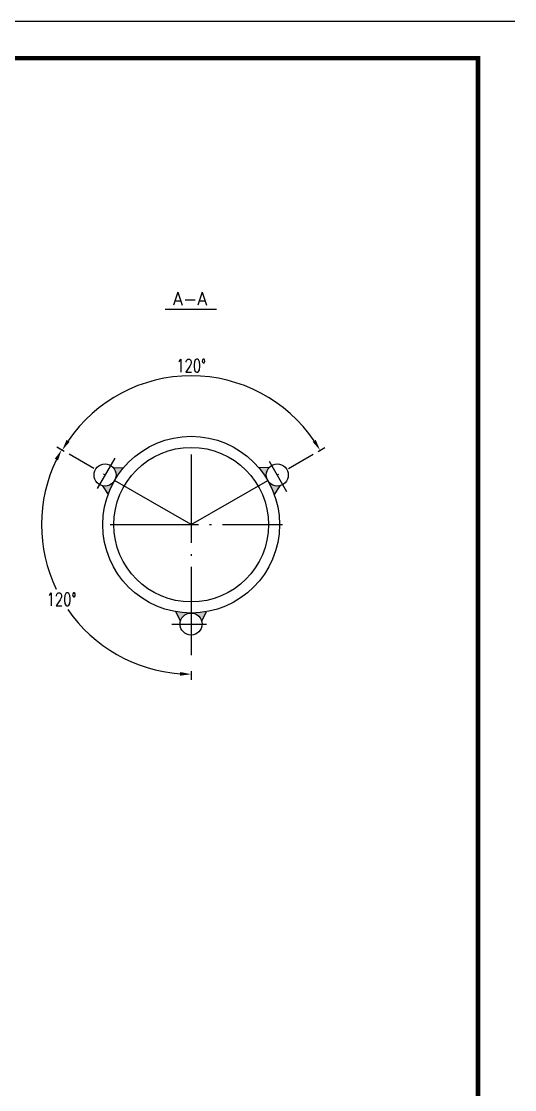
# Model space of a CAD drawing. Extents: x 1512 to 4800, y -77 to 764.
# Drawn here: x 3654.3 to 3788.2, y 227.2 to 517.5 of the extents above; entities that cross this region are included whole.
import ezdxf
from ezdxf.enums import TextEntityAlignment as Align

# ---------------------------------------------------------------- set-up
doc = ezdxf.new("R2010")
doc.units = 0
doc.header["$MEASUREMENT"] = 0
doc.linetypes.add('ACAD_ISO04W100', pattern=[30.5, 24, -3, 0.5, -3])
doc.layers.get('0').update_dxf_attribs({"linetype": 'CONTINUOUS'})
doc.layers.get('DEFPOINTS').update_dxf_attribs({"linetype": 'CONTINUOUS'})
doc.layers.add('1', color=1, linetype='CONTINUOUS')
doc.layers.add('2', color=2, linetype='ACAD_ISO04W100')
doc.styles.add('ACANSTS', font='romans.shx', dxfattribs={"height": 1, "bigfont": 'gbcbig.shx'})
doc.styles.add('HZ5', font='romans.shx', dxfattribs={"width": 0.75, "bigfont": 'hz5.shx'})
doc.dimstyles.new('STANDARD$2', dxfattribs={"dimscale": 0, "dimtxt": 3.5, "dimasz": 3.5, "dimexe": 2, "dimexo": 0, "dimgap": 1.2, "dimtad": 1, "dimtih": 1, "dimtoh": 1, "dimdec": 4, "dimzin": 0, "dimdsep": 46, "dimtxsty": 'HZ5', "dimcen": 0, "dimadec": 4, "dimazin": 0, "dimtfac": 0.857143, "dimtdec": 4, "dimtofl": 0, "dimtmove": 2, "dimatfit": 3, "dimfxl": 0, "dimtolj": 1, "dimtzin": 0, "dimarcsym": 0})

# ---------------------------------------------------------------- blocks, each defined once
blk = doc.blocks.new('*D119')
at = {"color": 0, "linetype": 'ByBlock', "ltscale": 5}
for p, q in [((3642.02, 250.35), (3639.99, 251.52)), ((3676.49, 190.66), (3676.49, 188.32))]:
    blk.add_line(p, q, dxfattribs=at)
for start, end in [(154.2307, 205.6154), (214.588, 265.7693)]:
    blk.add_arc((3676.49, 230.46), 40.64, start, end, dxfattribs=at)
for points in [[(3639.45, 248.36), (3640.33, 247.89), (3641.29, 250.77)], [(3673.51, 190.43), (3673.47, 189.43), (3676.49, 189.82)]]:
    blk.add_solid(points, dxfattribs=at)
at = {"layer": 'DEFPOINTS', "color": 0, "linetype": 'ByBlock', "ltscale": 5}
for p in [(3643.32, 249.6), (3676.49, 249.48), (3676.49, 230.46), (3636.47, 223.4), (3676.49, 192.16)]:
    blk.add_point(p, dxfattribs=at)
at = {"color": 0, "linetype": 'ByBlock', "ltscale": 5, "insert": (3641.29, 210.14), "char_height": 3.5, "attachment_point": 5, "style": 'HZ5'}
blk.add_mtext('\\A1;120°', dxfattribs=at)
blk = doc.blocks.new('*D120')
at = {"color": 0, "linetype": 'ByBlock', "ltscale": 5}
for p, q in [((3642.02, 250.35), (3640.17, 251.42)), ((3710.95, 250.35), (3712.8, 251.42))]:
    blk.add_line(p, q, dxfattribs=at)
blk.add_arc((3676.49, 230.46), 40.44, 34.2519, 145.7481, dxfattribs=at)
for points in [[(3643.49, 252.95), (3642.64, 253.48), (3641.47, 250.67)], [(3710.33, 253.48), (3709.49, 252.95), (3711.5, 250.67)]]:
    blk.add_solid(points, dxfattribs=at)
at = {"layer": 'DEFPOINTS', "color": 0, "linetype": 'ByBlock', "ltscale": 5}
for p in [(3690.32, 268.45), (3643.32, 249.6), (3709.65, 249.6), (3676.49, 230.46), (3676.49, 230.46)]:
    blk.add_point(p, dxfattribs=at)
at = {"color": 0, "linetype": 'ByBlock', "ltscale": 5, "insert": (3676.49, 273.64), "char_height": 3.5, "attachment_point": 5, "style": 'HZ5'}
blk.add_mtext('\\A1;120°', dxfattribs=at)

msp = doc.modelspace()

# ---------------------------------------------------------------- hatches: boundary and pattern name
at = {"ltscale": 5}
h = msp.add_hatch(color=256, dxfattribs=at)
h.paths.add_polyline_path([(3679.5888654, 392.7377705, -0.0434666371), (3681.9764466, 396.1504063), (3679.1914679, 396.276646, -0.3288526918)])
h.paths.add_polyline_path([(3677.8272267, 388.9637467, -0.0434666371), (3679.5888654, 392.7377705, -0.3288526918), (3676.3254106, 391.3124891)])
h = msp.add_hatch(color=256, dxfattribs=at)
h.paths.add_polyline_path([(3721.1580848, 392.7377705, -0.0434666371), (3722.9197235, 388.9637467), (3724.4215396, 391.3124891, -0.3288526918)])
h.paths.add_polyline_path([(3718.7705036, 396.1504063, -0.0434666371), (3721.1580848, 392.7377705, -0.3288526918), (3721.5554823, 396.276646)])
h = msp.add_hatch(color=256, dxfattribs=at)
h.paths.add_polyline_path([(3700.3734751, 356.7377705, -0.0434666371), (3696.2242553, 357.0991586), (3697.5074178, 354.6241765, -0.3288526918)])
h.paths.add_polyline_path([(3700.3734751, 356.7377705, -0.3288526918), (3703.2395324, 354.6241765), (3704.5226949, 357.0991586, -0.0434666371)])

# ---------------------------------------------------------------- linework, layer by layer
msp.add_line((3788.2763814, 517.4732907), (2947.2763814, 517.4732907))
for p, q in [((3693.2909648, 439.2744444), (3707.2647576, 439.2744444)), ((3679.6363318, 398.8199847), (3674.8918489, 390.6022992)), ((3726.4017036, 389.6555563), (3721.6572207, 397.8732419)), ((3679.1914679, 396.276646), (3681.9764466, 396.1504063)), ((3721.5554823, 396.276646), (3718.7705036, 396.1504063)), ((3676.3254106, 391.3124891), (3677.8272267, 388.9637467)), ((3724.4215396, 391.3124891), (3722.9197235, 388.9637467)), ((3697.5074178, 354.6241765), (3696.2242553, 357.0991586)), ((3703.2395324, 354.6241765), (3704.5226949, 357.0991586)), ((3695.0823899, 353.7377705), (3704.5713558, 353.7377705))]:
    msp.add_line(p, q, dxfattribs=at)
at = {"layer": '1', "const_width": 1.2}
msp.add_lwpolyline([(2972.2763814, -66.5267093), (3778.2763814, -66.5267093), (3778.2763814, 507.4732907), (2972.2763814, 507.4732907)], close=True, dxfattribs=at)
at = {"layer": '1'}
for centre, radius in [((3700.3734751, 380.7377705), 24), ((3700.3734751, 380.7377705), 21), ((3676.9907892, 394.2377705), 3), ((3723.756161, 394.2377705), 3), ((3700.3734751, 353.7377705), 3)]:
    msp.add_circle(centre, radius, dxfattribs=at)
at = {"layer": '2'}
for p, q in [((3700.3734751, 380.7377705), (3667.2081343, 399.885789)), ((3700.3734751, 380.7377705), (3733.5388159, 399.885789)), ((3700.3734751, 399.7619455), (3700.3734751, 342.4417336)), ((3678.3778599, 380.7377705), (3725.1361153, 380.7377705))]:
    msp.add_line(p, q, dxfattribs=at)

# ---------------------------------------------------------------- texts
at = {"ltscale": 5, "style": 'ACANSTS'}
msp.add_text('A-A', height=3.5, dxfattribs=at).set_placement((3700.0713157, 442.1129108), align=Align.MIDDLE)

# ---------------------------------------------------------------- dimensions: what is measured, and where the dimension line sits
at = {"ltscale": 5}
for base, line1, picture, middle in [((3714.2032446, 418.7347499), ((3700.3734751, 380.7377705), (3733.5388159, 399.885789)), '*D120', (3700.3734751, 423.9233114)), ((3660.3531656, 373.6811102), ((3700.3734751, 399.7619455), (3700.3734751, 342.4417336)), '*D119', (3665.1802055, 360.4189269))]:
    dim = msp.add_angular_dim_2l(base=base, line1=line1, line2=((3700.3734751, 380.7377705), (3667.2081343, 399.885789)), text='120%%d', dimstyle='STANDARD$2', override={"dimasz": 3, "dimexe": 1.5, "dimexo": 1.5, "dimgap": 1, "dimlfac": 20, "dimtxsty": 'ACANSTS', "dimcen": 1, "dimtofl": 1, "dimtmove": 0}, dxfattribs=at)
    dim.commit()
    dim.dimension.update_dxf_attribs({"geometry": picture, "text_midpoint": middle, "insert": (23.8866933, 150.2825154)})

doc.saveas('drawing.dxf')
